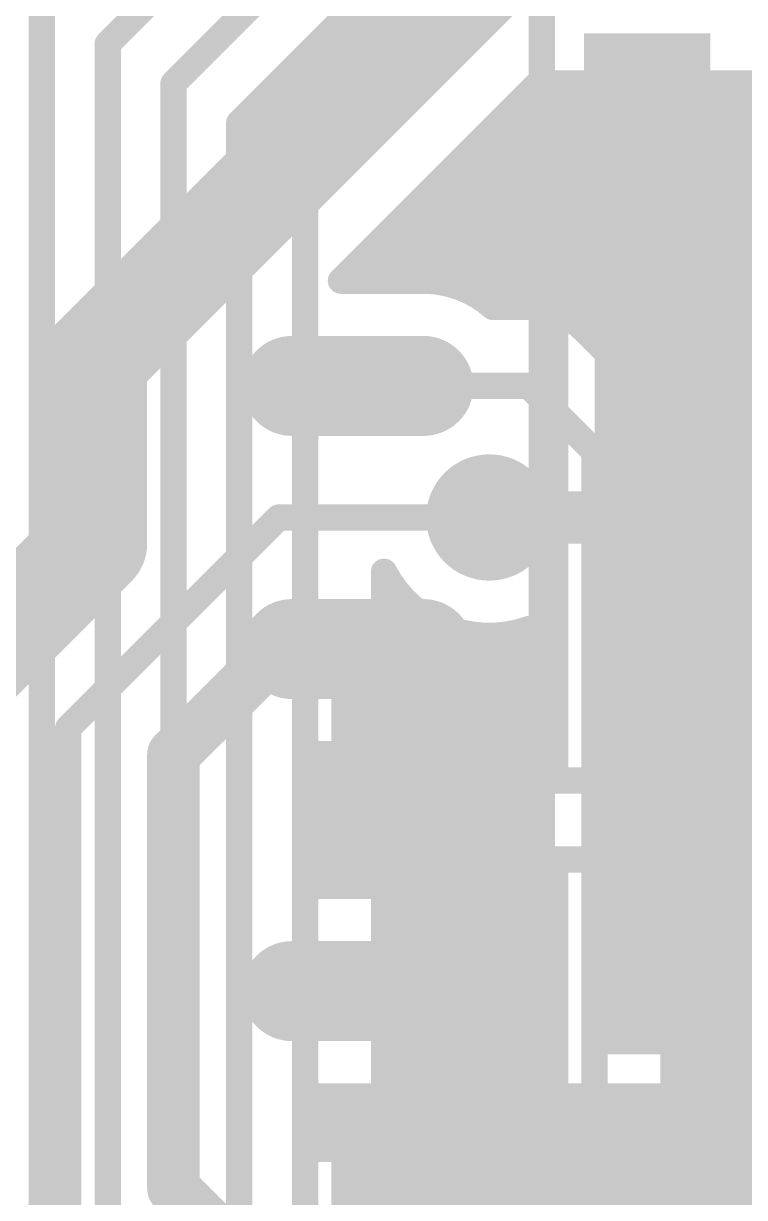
# Model space of a CAD drawing. Header units: millimetres. Extents: x 1.9 to 5.81, y 3 to 5.61.
# Drawn here: x 5.013 to 5.287, y 4.5516 to 4.9978 of the extents above; entities that cross this region are included whole.
import ezdxf

# ---------------------------------------------------------------- set-up
doc = ezdxf.new("R2010")
doc.units = ezdxf.units.MM
doc.header["$MEASUREMENT"] = 0
for name, color, linetype in [('BottomLayer', 5, 'Continuous'), ('BottomOverlay', 54, 'Continuous'), ('BottomPaste', 16, 'Continuous'), ('BottomSolder', 6, 'Continuous'), ('MultiLayer', 9, 'Continuous'), ('TopLayer', 1, 'Continuous'), ('TopOverlay', 2, 'Continuous'), ('TopPaste', 8, 'Continuous'), ('TopSolder', 216, 'Continuous')]:
    doc.layers.add(name, color=color, linetype=linetype)

msp = doc.modelspace()

# ---------------------------------------------------------------- linework, layer by layer
at = {"layer": 'BottomLayer'}
for points, const_width in [([(5.04, 4.87), (5.19, 5.02)], 0.04), ([(5.13364, 4.9), (5.20864, 4.975)], 0.01), ([(5.20864, 4.975), (5.28, 4.975)], 0.01), ([(5.21, 4.88958), (5.21, 4.975)], 0.01), ([(5.22, 4.88598), (5.22, 4.975)], 0.01), ([(5.23, 4.87743), (5.23, 4.975)], 0.01), ([(5.24, 4.86743), (5.24, 4.975)], 0.01), ([(5.25, 4.85743), (5.25, 4.975)], 0.01), ([(5.26, 4.835), (5.26, 4.975)], 0.01), ([(5.27, 4.215), (5.27, 4.975)], 0.01), ([(5.28, 4.975), (5.3755, 4.975)], 0.01), ([(5.28, 4.215), (5.28, 4.975)], 0.01), ([(5.29, 4.215), (5.29, 4.975)], 0.01), ([(5.2, 4.89), (5.2, 4.96636)], 0.01), ([(5.20364, 4.97), (5.3705, 4.97)], 0.01), ([(5.19364, 4.96), (5.3605, 4.96)], 0.01), ([(5.19, 4.89123), (5.19, 4.95636)], 0.01), ([(5.18364, 4.95), (5.3505, 4.95)], 0.01), ([(5.18, 4.89708), (5.18, 4.94636)], 0.01), ([(5.17364, 4.94), (5.3405, 4.94)], 0.01), ([(5.17, 4.89969), (5.17, 4.93636)], 0.01), ([(5.16364, 4.93), (5.3305, 4.93)], 0.01), ([(5.16, 4.9), (5.16, 4.92636)], 0.01), ([(5.15364, 4.92), (5.3205, 4.92)], 0.01), ([(5.15, 4.9), (5.15, 4.91636)], 0.01), ([(5.14364, 4.91), (5.31128, 4.91)], 0.01), ([(5.14, 4.9), (5.14, 4.90636)], 0.01), ([(5.13364, 4.9), (5.165, 4.9)], 0.01), ([(5.13364, 4.9), (5.165, 4.9)], 0.01), ([(5.165, 4.9), (5.30646, 4.9)], 0.01), ([(5.19146, 4.89), (5.205, 4.89)], 0.01), ([(5.19146, 4.89), (5.205, 4.89)], 0.01), ([(5.205, 4.89), (5.305, 4.89)], 0.01), ([(5.04, 4.8), (5.04, 4.87)], 0.04), ([(5.22623, 4.8812), (5.2512, 4.85623)], 0.01), ([(5.22743, 4.88), (5.305, 4.88)], 0.01), ([(5.115, 4.86), (5.165, 4.86)], 0.03), ([(5.23743, 4.87), (5.305, 4.87)], 0.01), ([(5.13, 4.86), (5.205, 4.86)], 0.01), ([(5.205, 4.86), (5.23, 4.835)], 0.01), ([(5.24743, 4.86), (5.305, 4.86)], 0.01), ([(5.25598, 4.85), (5.305, 4.85)], 0.01), ([(5.25958, 4.84), (5.305, 4.84)], 0.01), ([(5.23, 4.47), (5.23, 4.835)], 0.01), ([(5.26, 4.47), (5.26, 4.835)], 0.01), ([(5.26, 4.215), (5.26, 4.835)], 0.01), ([(5.26, 4.83), (5.305, 4.83)], 0.01), ([(5.26, 4.82), (5.305, 4.82)], 0.01), ([(4.86, 4.62), (5.04, 4.8)], 0.04), ([(5.03, 4.73), (5.11, 4.81)], 0.01), ([(5.11, 4.81), (5.19, 4.81)], 0.01), ([(5.26, 4.81), (5.305, 4.81)], 0.01), ([(5.26, 4.8), (5.305, 4.8)], 0.01), ([(5.26, 4.79), (5.305, 4.79)], 0.01), ([(5.26, 4.78), (5.305, 4.78)], 0.01), ([(5.115, 4.76), (5.165, 4.76)], 0.03), ([(5.26, 4.77), (5.305, 4.77)], 0.01), ([(5.07, 4.72), (5.11, 4.76)], 0.02), ([(5.11, 4.76), (5.14, 4.76)], 0.02), ([(5.14, 4.725), (5.14, 4.76)], 0.02), ([(5.26, 4.76), (5.305, 4.76)], 0.01), ([(5.26, 4.75), (5.305, 4.75)], 0.01), ([(5.2, 4.65828), (5.2, 4.74064)], 0.01), ([(5.2, 4.65828), (5.2, 4.74064)], 0.01), ([(5.26, 4.74), (5.305, 4.74)], 0.01), ([(5.03, 4.36), (5.03, 4.73)], 0.01), ([(5.19146, 4.73), (5.2, 4.73)], 0.01), ([(5.26, 4.73), (5.305, 4.73)], 0.01), ([(5.07, 4.555), (5.07, 4.72)], 0.02), ([(5.19, 4.66122), (5.19, 4.72877)], 0.01), ([(5.17, 4.66969), (5.17, 4.72031)], 0.01), ([(5.18, 4.66708), (5.18, 4.72292)], 0.01), ([(5.12, 4.72), (5.165, 4.72)], 0.01), ([(5.12, 4.72), (5.165, 4.72)], 0.01), ([(5.12, 4.67), (5.12, 4.72)], 0.01), ([(5.12, 4.67), (5.12, 4.72)], 0.01), ([(5.13, 4.67), (5.13, 4.72)], 0.01), ([(5.14, 4.67), (5.14, 4.72)], 0.01), ([(5.15, 4.67), (5.15, 4.72)], 0.01), ([(5.16, 4.67), (5.16, 4.72)], 0.01), ([(5.165, 4.72), (5.2, 4.72)], 0.01), ([(5.26, 4.72), (5.305, 4.72)], 0.01), ([(5.12, 4.71), (5.2, 4.71)], 0.01), ([(5.26, 4.71), (5.305, 4.71)], 0.01), ([(5.12, 4.7), (5.2, 4.7)], 0.01), ([(5.26, 4.7), (5.305, 4.7)], 0.01), ([(5.12, 4.69), (5.2, 4.69)], 0.01), ([(5.26, 4.69), (5.305, 4.69)], 0.01), ([(5.12, 4.68), (5.2, 4.68)], 0.01), ([(5.26, 4.68), (5.305, 4.68)], 0.01), ([(5.12, 4.67), (5.165, 4.67)], 0.01), ([(5.12, 4.67), (5.165, 4.67)], 0.01), ([(5.165, 4.67), (5.2, 4.67)], 0.01), ([(5.26, 4.67), (5.30646, 4.67)], 0.01), ([(5.19146, 4.66), (5.2, 4.66)], 0.01), ([(5.26, 4.66), (5.31128, 4.66)], 0.01), ([(5.26, 4.65), (5.3205, 4.65)], 0.01), ([(5.115, 4.63), (5.165, 4.63)], 0.03), ([(5.26, 4.64), (5.3305, 4.64)], 0.01), ([(5.155, 4.63), (5.19, 4.63)], 0.01), ([(5.19, 4.63), (5.205, 4.615)], 0.01), ([(5.26, 4.63), (5.3405, 4.63)], 0.01), ([(5.26, 4.62), (5.3505, 4.62)], 0.01), ([(5.205, 4.485), (5.205, 4.615)], 0.01), ([(5.26, 4.61), (5.355, 4.61)], 0.01), ([(5.26, 4.6), (5.355, 4.6)], 0.01), ([(5.175, 4.56873), (5.175, 4.59127)], 0.01), ([(5.12, 4.59), (5.165, 4.59)], 0.01), ([(5.12, 4.59), (5.165, 4.59)], 0.01), ([(5.12, 4.57), (5.12, 4.59)], 0.01), ([(5.12, 4.57), (5.12, 4.59)], 0.01), ([(5.13, 4.57), (5.13, 4.59)], 0.01), ([(5.14, 4.57), (5.14, 4.59)], 0.01), ([(5.15, 4.57), (5.15, 4.59)], 0.01), ([(5.16, 4.57), (5.16, 4.59)], 0.01), ([(5.165, 4.59), (5.175, 4.59)], 0.01), ([(5.17, 4.56969), (5.17, 4.59031)], 0.01), ([(5.26, 4.59), (5.355, 4.59)], 0.01), ([(5.12, 4.58), (5.175, 4.58)], 0.01), ([(5.26, 4.58), (5.77, 4.58)], 0.01), ([(5.12, 4.57), (5.165, 4.57)], 0.01), ([(5.12, 4.57), (5.165, 4.57)], 0.01), ([(5.14, 4.53), (5.14, 4.565)], 0.02), ([(5.165, 4.57), (5.175, 4.57)], 0.01), ([(5.26, 4.57), (5.395, 4.57)], 0.01), ([(5.07, 4.555), (5.095, 4.53)], 0.02), ([(5.26, 4.56), (5.36854, 4.56)], 0.01), ([(5.26, 4.55), (5.36036, 4.55)], 0.01)]:
    msp.add_lwpolyline(points, dxfattribs=dict(at, const_width=const_width))
for points, const_width in [([(5.20614, 4.975, 1), (5.21114, 4.975, 1)], 0.005), ([(5.20614, 4.975, 1), (5.21114, 4.975, 1)], 0.005), ([(5.2075, 4.975, 1), (5.2125, 4.975, 1)], 0.005), ([(5.2175, 4.975, 1), (5.2225, 4.975, 1)], 0.005), ([(5.2275, 4.975, 1), (5.2325, 4.975, 1)], 0.005), ([(5.2375, 4.975, 1), (5.2425, 4.975, 1)], 0.005), ([(5.2475, 4.975, 1), (5.2525, 4.975, 1)], 0.005), ([(5.2575, 4.975, 1), (5.2625, 4.975, 1)], 0.005), ([(5.2675, 4.975, 1), (5.2725, 4.975, 1)], 0.005), ([(5.2775, 4.975, 1), (5.2825, 4.975, 1)], 0.005), ([(5.2775, 4.975, 1), (5.2825, 4.975, 1)], 0.005), ([(5.2775, 4.975, 1), (5.2825, 4.975, 1)], 0.005), ([(5.2875, 4.975, 1), (5.2925, 4.975, 1)], 0.005), ([(5.1975, 4.96636, 1), (5.2025, 4.96636, 1)], 0.005), ([(5.20114, 4.97, 1), (5.20614, 4.97, 1)], 0.005), ([(5.19114, 4.96, 1), (5.19614, 4.96, 1)], 0.005), ([(5.1875, 4.95636, 1), (5.1925, 4.95636, 1)], 0.005), ([(5.18114, 4.95, 1), (5.18614, 4.95, 1)], 0.005), ([(5.1775, 4.94636, 1), (5.1825, 4.94636, 1)], 0.005), ([(5.17114, 4.94, 1), (5.17614, 4.94, 1)], 0.005), ([(5.1675, 4.93636, 1), (5.1725, 4.93636, 1)], 0.005), ([(5.16114, 4.93, 1), (5.16614, 4.93, 1)], 0.005), ([(5.1575, 4.92636, 1), (5.1625, 4.92636, 1)], 0.005), ([(5.15114, 4.92, 1), (5.15614, 4.92, 1)], 0.005), ([(5.1475, 4.91636, 1), (5.1525, 4.91636, 1)], 0.005), ([(5.14114, 4.91, 1), (5.14614, 4.91, 1)], 0.005), ([(5.1375, 4.90636, 1), (5.1425, 4.90636, 1)], 0.005), ([(5.13114, 4.9, 1), (5.13614, 4.9, 1)], 0.005), ([(5.13114, 4.9, 1), (5.13614, 4.9, 1)], 0.005), ([(5.13114, 4.9, 1), (5.13614, 4.9, 1)], 0.005), ([(5.1375, 4.9, 1), (5.1425, 4.9, 1)], 0.005), ([(5.1475, 4.9, 1), (5.1525, 4.9, 1)], 0.005), ([(5.1575, 4.9, 1), (5.1625, 4.9, 1)], 0.005), ([(5.1625, 4.9, 1), (5.1675, 4.9, 1)], 0.005), ([(5.1625, 4.9, 1), (5.1675, 4.9, 1)], 0.005), ([(5.1625, 4.9, 1), (5.1675, 4.9, 1)], 0.005), ([(5.1625, 4.9, 1), (5.1675, 4.9, 1)], 0.005), ([(5.1675, 4.89969, 1), (5.1725, 4.89969, 1)], 0.005), ([(5.1775, 4.89708, 1), (5.1825, 4.89708, 1)], 0.005), ([(5.1875, 4.89123, 1), (5.1925, 4.89123, 1)], 0.005), ([(5.18896, 4.89, 1), (5.19396, 4.89, 1)], 0.005), ([(5.18896, 4.89, 1), (5.19396, 4.89, 1)], 0.005), ([(5.18896, 4.89, 1), (5.19396, 4.89, 1)], 0.005), ([(5.1975, 4.89, 1), (5.2025, 4.89, 1)], 0.005), ([(5.2025, 4.89, 1), (5.2075, 4.89, 1)], 0.005), ([(5.2025, 4.89, 1), (5.2075, 4.89, 1)], 0.005), ([(5.2025, 4.89, 1), (5.2075, 4.89, 1)], 0.005), ([(5.2025, 4.89, 1), (5.2075, 4.89, 1)], 0.005), ([(5.2025, 4.89, 1), (5.2075, 4.89, 1)], 0.005), ([(5.2075, 4.88958, 1), (5.2125, 4.88958, 1)], 0.005), ([(5.2175, 4.88598, 1), (5.2225, 4.88598, 1)], 0.005), ([(5.03, 4.87, 1), (5.05, 4.87, 1)], 0.02), ([(5.03, 4.87, 1), (5.05, 4.87, 1)], 0.02), ([(5.22371, 4.88121, 1), (5.22871, 4.88121, 1)], 0.005), ([(5.22373, 4.8812, 1), (5.22873, 4.8812, 1)], 0.005), ([(5.22373, 4.8812, 1), (5.22873, 4.8812, 1)], 0.005), ([(5.22493, 4.88, 1), (5.22993, 4.88, 1)], 0.005), ([(5.2275, 4.87743, 1), (5.2325, 4.87743, 1)], 0.005), ([(5.1075, 4.86, 1), (5.1225, 4.86, 1)], 0.015), ([(5.1575, 4.86, 1), (5.1725, 4.86, 1)], 0.015), ([(5.23493, 4.87, 1), (5.23993, 4.87, 1)], 0.005), ([(5.2375, 4.86743, 1), (5.2425, 4.86743, 1)], 0.005), ([(5.1275, 4.86, 1), (5.1325, 4.86, 1)], 0.005), ([(5.2025, 4.86, 1), (5.2075, 4.86, 1)], 0.005), ([(5.2025, 4.86, 1), (5.2075, 4.86, 1)], 0.005), ([(5.24493, 4.86, 1), (5.24993, 4.86, 1)], 0.005), ([(5.2475, 4.85743, 1), (5.2525, 4.85743, 1)], 0.005), ([(5.2487, 4.85623, 1), (5.2537, 4.85623, 1)], 0.005), ([(5.2487, 4.85623, 1), (5.2537, 4.85623, 1)], 0.005), ([(5.24871, 4.85621, 1), (5.25371, 4.85621, 1)], 0.005), ([(5.25348, 4.85, 1), (5.25848, 4.85, 1)], 0.005), ([(5.25708, 4.84, 1), (5.26208, 4.84, 1)], 0.005), ([(5.2275, 4.835, 1), (5.2325, 4.835, 1)], 0.005), ([(5.2275, 4.835, 1), (5.2325, 4.835, 1)], 0.005), ([(5.2575, 4.835, 1), (5.2625, 4.835, 1)], 0.005), ([(5.2575, 4.835, 1), (5.2625, 4.835, 1)], 0.005), ([(5.2575, 4.835, 1), (5.2625, 4.835, 1)], 0.005), ([(5.2575, 4.835, 1), (5.2625, 4.835, 1)], 0.005), ([(5.2575, 4.835, 1), (5.2625, 4.835, 1)], 0.005), ([(5.2575, 4.83, 1), (5.2625, 4.83, 1)], 0.005), ([(5.18, 4.81, 1), (5.2, 4.81, 1)], 0.02), ([(5.2575, 4.82, 1), (5.2625, 4.82, 1)], 0.005), ([(5.03, 4.8, 1), (5.05, 4.8, 1)], 0.02), ([(5.03, 4.8, 1), (5.05, 4.8, 1)], 0.02), ([(5.1075, 4.81, 1), (5.1125, 4.81, 1)], 0.005), ([(5.1075, 4.81, 1), (5.1125, 4.81, 1)], 0.005), ([(5.1875, 4.81, 1), (5.1925, 4.81, 1)], 0.005), ([(5.2575, 4.81, 1), (5.2625, 4.81, 1)], 0.005), ([(5.2575, 4.8, 1), (5.2625, 4.8, 1)], 0.005), ([(5.2575, 4.79, 1), (5.2625, 4.79, 1)], 0.005), ([(5.2575, 4.78, 1), (5.2625, 4.78, 1)], 0.005), ([(5.1075, 4.76, 1), (5.1225, 4.76, 1)], 0.015), ([(5.1575, 4.76, 1), (5.1725, 4.76, 1)], 0.015), ([(5.2575, 4.77, 1), (5.2625, 4.77, 1)], 0.005), ([(5.105, 4.76, 1), (5.115, 4.76, 1)], 0.01), ([(5.105, 4.76, 1), (5.115, 4.76, 1)], 0.01), ([(5.135, 4.76, 1), (5.145, 4.76, 1)], 0.01), ([(5.135, 4.76, 1), (5.145, 4.76, 1)], 0.01), ([(5.2575, 4.76, 1), (5.2625, 4.76, 1)], 0.005), ([(5.2575, 4.75, 1), (5.2625, 4.75, 1)], 0.005), ([(5.1975, 4.74064, 1), (5.2025, 4.74064, 1)], 0.005), ([(5.1975, 4.74064, 1), (5.2025, 4.74064, 1)], 0.005), ([(5.1975, 4.74064, 1), (5.2025, 4.74064, 1)], 0.005), ([(5.2575, 4.74, 1), (5.2625, 4.74, 1)], 0.005), ([(5.0275, 4.73, 1), (5.0325, 4.73, 1)], 0.005), ([(5.0275, 4.73, 1), (5.0325, 4.73, 1)], 0.005), ([(5.135, 4.725, 1), (5.145, 4.725, 1)], 0.01), ([(5.18896, 4.73, 1), (5.19396, 4.73, 1)], 0.005), ([(5.1975, 4.73, 1), (5.2025, 4.73, 1)], 0.005), ([(5.2575, 4.73, 1), (5.2625, 4.73, 1)], 0.005), ([(5.065, 4.72, 1), (5.075, 4.72, 1)], 0.01), ([(5.065, 4.72, 1), (5.075, 4.72, 1)], 0.01), ([(5.1875, 4.72877, 1), (5.1925, 4.72877, 1)], 0.005), ([(5.1675, 4.72031, 1), (5.1725, 4.72031, 1)], 0.005), ([(5.1775, 4.72292, 1), (5.1825, 4.72292, 1)], 0.005), ([(5.1175, 4.72, 1), (5.1225, 4.72, 1)], 0.005), ([(5.1175, 4.72, 1), (5.1225, 4.72, 1)], 0.005), ([(5.1175, 4.72, 1), (5.1225, 4.72, 1)], 0.005), ([(5.1175, 4.72, 1), (5.1225, 4.72, 1)], 0.005), ([(5.1275, 4.72, 1), (5.1325, 4.72, 1)], 0.005), ([(5.1375, 4.72, 1), (5.1425, 4.72, 1)], 0.005), ([(5.1475, 4.72, 1), (5.1525, 4.72, 1)], 0.005), ([(5.1575, 4.72, 1), (5.1625, 4.72, 1)], 0.005), ([(5.1625, 4.72, 1), (5.1675, 4.72, 1)], 0.005), ([(5.1625, 4.72, 1), (5.1675, 4.72, 1)], 0.005), ([(5.1625, 4.72, 1), (5.1675, 4.72, 1)], 0.005), ([(5.1625, 4.72, 1), (5.1675, 4.72, 1)], 0.005), ([(5.1975, 4.72, 1), (5.2025, 4.72, 1)], 0.005), ([(5.2575, 4.72, 1), (5.2625, 4.72, 1)], 0.005), ([(5.1175, 4.71, 1), (5.1225, 4.71, 1)], 0.005), ([(5.1975, 4.71, 1), (5.2025, 4.71, 1)], 0.005), ([(5.2575, 4.71, 1), (5.2625, 4.71, 1)], 0.005), ([(5.17, 4.69, 1), (5.19, 4.69, 1)], 0.02), ([(5.1175, 4.7, 1), (5.1225, 4.7, 1)], 0.005), ([(5.1975, 4.7, 1), (5.2025, 4.7, 1)], 0.005), ([(5.2575, 4.7, 1), (5.2625, 4.7, 1)], 0.005), ([(5.1175, 4.69, 1), (5.1225, 4.69, 1)], 0.005), ([(5.1975, 4.69, 1), (5.2025, 4.69, 1)], 0.005), ([(5.2575, 4.69, 1), (5.2625, 4.69, 1)], 0.005), ([(5.1175, 4.68, 1), (5.1225, 4.68, 1)], 0.005), ([(5.1975, 4.68, 1), (5.2025, 4.68, 1)], 0.005), ([(5.2575, 4.68, 1), (5.2625, 4.68, 1)], 0.005), ([(5.1175, 4.67, 1), (5.1225, 4.67, 1)], 0.005), ([(5.1175, 4.67, 1), (5.1225, 4.67, 1)], 0.005), ([(5.1175, 4.67, 1), (5.1225, 4.67, 1)], 0.005), ([(5.1175, 4.67, 1), (5.1225, 4.67, 1)], 0.005), ([(5.1275, 4.67, 1), (5.1325, 4.67, 1)], 0.005), ([(5.1375, 4.67, 1), (5.1425, 4.67, 1)], 0.005), ([(5.1475, 4.67, 1), (5.1525, 4.67, 1)], 0.005), ([(5.1575, 4.67, 1), (5.1625, 4.67, 1)], 0.005), ([(5.1625, 4.67, 1), (5.1675, 4.67, 1)], 0.005), ([(5.1625, 4.67, 1), (5.1675, 4.67, 1)], 0.005), ([(5.1625, 4.67, 1), (5.1675, 4.67, 1)], 0.005), ([(5.1625, 4.67, 1), (5.1675, 4.67, 1)], 0.005), ([(5.1675, 4.66969, 1), (5.1725, 4.66969, 1)], 0.005), ([(5.1775, 4.66708, 1), (5.1825, 4.66708, 1)], 0.005), ([(5.1975, 4.67, 1), (5.2025, 4.67, 1)], 0.005), ([(5.2575, 4.67, 1), (5.2625, 4.67, 1)], 0.005), ([(5.1875, 4.66122, 1), (5.1925, 4.66122, 1)], 0.005), ([(5.18896, 4.66, 1), (5.19396, 4.66, 1)], 0.005), ([(5.189, 4.65996, 1), (5.194, 4.65996, 1)], 0.005), ([(5.189, 4.65996, 1), (5.194, 4.65996, 1)], 0.005), ([(5.189, 4.65996, 1), (5.194, 4.65996, 1)], 0.005), ([(5.1975, 4.66, 1), (5.2025, 4.66, 1)], 0.005), ([(5.1975, 4.65828, 1), (5.2025, 4.65828, 1)], 0.005), ([(5.1975, 4.65828, 1), (5.2025, 4.65828, 1)], 0.005), ([(5.1975, 4.65828, 1), (5.2025, 4.65828, 1)], 0.005), ([(5.1975, 4.65828, 1), (5.2025, 4.65828, 1)], 0.005), ([(5.2575, 4.66, 1), (5.2625, 4.66, 1)], 0.005), ([(5.2575, 4.65, 1), (5.2625, 4.65, 1)], 0.005), ([(5.1075, 4.63, 1), (5.1225, 4.63, 1)], 0.015), ([(5.1575, 4.63, 1), (5.1725, 4.63, 1)], 0.015), ([(5.2575, 4.64, 1), (5.2625, 4.64, 1)], 0.005), ([(5.1525, 4.63, 1), (5.1575, 4.63, 1)], 0.005), ([(5.1875, 4.63, 1), (5.1925, 4.63, 1)], 0.005), ([(5.1875, 4.63, 1), (5.1925, 4.63, 1)], 0.005), ([(5.2575, 4.63, 1), (5.2625, 4.63, 1)], 0.005), ([(5.2575, 4.62, 1), (5.2625, 4.62, 1)], 0.005), ([(5.2025, 4.615, 1), (5.2075, 4.615, 1)], 0.005), ([(5.2025, 4.615, 1), (5.2075, 4.615, 1)], 0.005), ([(5.2575, 4.61, 1), (5.2625, 4.61, 1)], 0.005), ([(5.2575, 4.6, 1), (5.2625, 4.6, 1)], 0.005), ([(5.1725, 4.59127, 1), (5.1775, 4.59127, 1)], 0.005), ([(5.1725, 4.59127, 1), (5.1775, 4.59127, 1)], 0.005), ([(5.1175, 4.59, 1), (5.1225, 4.59, 1)], 0.005), ([(5.1175, 4.59, 1), (5.1225, 4.59, 1)], 0.005), ([(5.1175, 4.59, 1), (5.1225, 4.59, 1)], 0.005), ([(5.1175, 4.59, 1), (5.1225, 4.59, 1)], 0.005), ([(5.1275, 4.59, 1), (5.1325, 4.59, 1)], 0.005), ([(5.1375, 4.59, 1), (5.1425, 4.59, 1)], 0.005), ([(5.1475, 4.59, 1), (5.1525, 4.59, 1)], 0.005), ([(5.1575, 4.59, 1), (5.1625, 4.59, 1)], 0.005), ([(5.1625, 4.59, 1), (5.1675, 4.59, 1)], 0.005), ([(5.1625, 4.59, 1), (5.1675, 4.59, 1)], 0.005), ([(5.1625, 4.59, 1), (5.1675, 4.59, 1)], 0.005), ([(5.1625, 4.59, 1), (5.1675, 4.59, 1)], 0.005), ([(5.1675, 4.59031, 1), (5.1725, 4.59031, 1)], 0.005), ([(5.1725, 4.59, 1), (5.1775, 4.59, 1)], 0.005), ([(5.2575, 4.59, 1), (5.2625, 4.59, 1)], 0.005), ([(5.1175, 4.58, 1), (5.1225, 4.58, 1)], 0.005), ([(5.1725, 4.58, 1), (5.1775, 4.58, 1)], 0.005), ([(5.2575, 4.58, 1), (5.2625, 4.58, 1)], 0.005), ([(5.1175, 4.57, 1), (5.1225, 4.57, 1)], 0.005), ([(5.1175, 4.57, 1), (5.1225, 4.57, 1)], 0.005), ([(5.1175, 4.57, 1), (5.1225, 4.57, 1)], 0.005), ([(5.1175, 4.57, 1), (5.1225, 4.57, 1)], 0.005), ([(5.1275, 4.57, 1), (5.1325, 4.57, 1)], 0.005), ([(5.135, 4.565, 1), (5.145, 4.565, 1)], 0.01), ([(5.1375, 4.57, 1), (5.1425, 4.57, 1)], 0.005), ([(5.1475, 4.57, 1), (5.1525, 4.57, 1)], 0.005), ([(5.1575, 4.57, 1), (5.1625, 4.57, 1)], 0.005), ([(5.1625, 4.57, 1), (5.1675, 4.57, 1)], 0.005), ([(5.1625, 4.57, 1), (5.1675, 4.57, 1)], 0.005), ([(5.1625, 4.57, 1), (5.1675, 4.57, 1)], 0.005), ([(5.1625, 4.57, 1), (5.1675, 4.57, 1)], 0.005), ([(5.1675, 4.56969, 1), (5.1725, 4.56969, 1)], 0.005), ([(5.1725, 4.57, 1), (5.1775, 4.57, 1)], 0.005), ([(5.1725, 4.56873, 1), (5.1775, 4.56873, 1)], 0.005), ([(5.1725, 4.56873, 1), (5.1775, 4.56873, 1)], 0.005), ([(5.2575, 4.57, 1), (5.2625, 4.57, 1)], 0.005), ([(5.065, 4.555, 1), (5.075, 4.555, 1)], 0.01), ([(5.065, 4.555, 1), (5.075, 4.555, 1)], 0.01), ([(5.2575, 4.56, 1), (5.2625, 4.56, 1)], 0.005), ([(5.2575, 4.55, 1), (5.2625, 4.55, 1)], 0.005)]:
    msp.add_lwpolyline(points, format="xyb", close=True, dxfattribs=dict(at, const_width=const_width))
at = {"layer": 'BottomLayer', "const_width": 0.01}
for points in [[(5.165, 4.9, -0.182676), (5.19146, 4.89)], [(5.205, 4.89, -0.19906), (5.22623, 4.8812)], [(5.205, 4.89, -0.198912), (5.22621, 4.88121)], [(5.2512, 4.85623, -0.19906), (5.26, 4.835)], [(5.25121, 4.85621, -0.198912), (5.26, 4.835)], [(5.2, 4.74064, -0.272842), (5.165, 4.72)], [(5.165, 4.67, -0.183042), (5.1915, 4.65996)], [(5.1915, 4.65996, -0.072581), (5.2, 4.65828)], [(5.1915, 4.65996, -0.072581), (5.2, 4.65828)], [(5.175, 4.59127, -0.063254), (5.165, 4.59)], [(5.165, 4.57, -0.063254), (5.175, 4.56873)]]:
    msp.add_lwpolyline(points, format="xyb", dxfattribs=at)
at = {"layer": 'BottomOverlay', "const_width": 0.01}
for points in [[(5.215, 4.71), (5.215, 4.91)], [(5.215, 4.91), (5.255, 4.91)], [(5.215, 4.71), (5.345, 4.71)], [(5.215, 4.48), (5.215, 4.68)], [(5.215, 4.68), (5.255, 4.68)]]:
    msp.add_lwpolyline(points, dxfattribs=at)
at = {"layer": 'BottomOverlay', "const_width": 0.005}
for points in [[(5.2125, 4.91, 1), (5.2175, 4.91, 1)], [(5.2125, 4.91, 1), (5.2175, 4.91, 1)], [(5.2525, 4.91, 1), (5.2575, 4.91, 1)], [(5.2525, 4.91, 1), (5.2575, 4.91, 1)], [(5.2125, 4.71, 1), (5.2175, 4.71, 1)], [(5.2125, 4.71, 1), (5.2175, 4.71, 1)], [(5.2125, 4.68, 1), (5.2175, 4.68, 1)], [(5.2125, 4.68, 1), (5.2175, 4.68, 1)], [(5.2525, 4.68, 1), (5.2575, 4.68, 1)], [(5.2525, 4.68, 1), (5.2575, 4.68, 1)]]:
    msp.add_lwpolyline(points, format="xyb", close=True, dxfattribs=at)
at = {"layer": 'BottomOverlay', "const_width": 0.01}
for points in [[(5.305, 4.91, -1), (5.255, 4.91)], [(5.305, 4.68, -1), (5.255, 4.68)]]:
    msp.add_lwpolyline(points, format="xyb", dxfattribs=at)
at = {"layer": 'BottomPaste', "const_width": 0.03}
for points in [[(5.115, 4.86), (5.165, 4.86)], [(5.115, 4.86), (5.165, 4.86)], [(5.115, 4.76), (5.165, 4.76)], [(5.115, 4.76), (5.165, 4.76)], [(5.115, 4.63), (5.165, 4.63)], [(5.115, 4.63), (5.165, 4.63)]]:
    msp.add_lwpolyline(points, dxfattribs=at)
at = {"layer": 'BottomPaste', "const_width": 0.015}
for points in [[(5.1075, 4.86, 1), (5.1225, 4.86, 1)], [(5.1075, 4.86, 1), (5.1225, 4.86, 1)], [(5.1575, 4.86, 1), (5.1725, 4.86, 1)], [(5.1575, 4.86, 1), (5.1725, 4.86, 1)], [(5.1075, 4.76, 1), (5.1225, 4.76, 1)], [(5.1075, 4.76, 1), (5.1225, 4.76, 1)], [(5.1575, 4.76, 1), (5.1725, 4.76, 1)], [(5.1575, 4.76, 1), (5.1725, 4.76, 1)], [(5.1075, 4.63, 1), (5.1225, 4.63, 1)], [(5.1075, 4.63, 1), (5.1225, 4.63, 1)], [(5.1575, 4.63, 1), (5.1725, 4.63, 1)], [(5.1575, 4.63, 1), (5.1725, 4.63, 1)]]:
    msp.add_lwpolyline(points, format="xyb", close=True, dxfattribs=at)
at = {"layer": 'BottomSolder', "const_width": 0.038}
for points in [[(5.115, 4.86), (5.165, 4.86)], [(5.115, 4.86), (5.165, 4.86)], [(5.115, 4.76), (5.165, 4.76)], [(5.115, 4.76), (5.165, 4.76)], [(5.115, 4.63), (5.165, 4.63)], [(5.115, 4.63), (5.165, 4.63)]]:
    msp.add_lwpolyline(points, dxfattribs=at)
at = {"layer": 'BottomSolder'}
for points, const_width in [([(5.1055, 4.86, 1), (5.1245, 4.86, 1)], 0.019), ([(5.1055, 4.86, 1), (5.1245, 4.86, 1)], 0.019), ([(5.1555, 4.86, 1), (5.1745, 4.86, 1)], 0.019), ([(5.1555, 4.86, 1), (5.1745, 4.86, 1)], 0.019), ([(5.178, 4.81, 1), (5.202, 4.81, 1)], 0.024), ([(5.178, 4.81, 1), (5.202, 4.81, 1)], 0.024), ([(5.1055, 4.76, 1), (5.1245, 4.76, 1)], 0.019), ([(5.1055, 4.76, 1), (5.1245, 4.76, 1)], 0.019), ([(5.1555, 4.76, 1), (5.1745, 4.76, 1)], 0.019), ([(5.1555, 4.76, 1), (5.1745, 4.76, 1)], 0.019), ([(5.168, 4.69, 1), (5.192, 4.69, 1)], 0.024), ([(5.168, 4.69, 1), (5.192, 4.69, 1)], 0.024), ([(5.1055, 4.63, 1), (5.1245, 4.63, 1)], 0.019), ([(5.1055, 4.63, 1), (5.1245, 4.63, 1)], 0.019), ([(5.1555, 4.63, 1), (5.1745, 4.63, 1)], 0.019), ([(5.1555, 4.63, 1), (5.1745, 4.63, 1)], 0.019)]:
    msp.add_lwpolyline(points, format="xyb", close=True, dxfattribs=dict(at, const_width=const_width))
at = {"layer": 'MultiLayer', "const_width": 0.02}
for points in [[(5.18, 4.81, 1), (5.2, 4.81, 1)], [(5.17, 4.69, 1), (5.19, 4.69, 1)]]:
    msp.add_lwpolyline(points, format="xyb", close=True, dxfattribs=at)
at = {"layer": 'TopLayer'}
for points, const_width in [([(5.045, 4.99), (5.145, 5.09)], 0.01), ([(5.07, 4.975), (5.17, 5.075)], 0.01), ([(5.095, 4.96), (5.195, 5.06)], 0.01), ([(5.12, 4.945), (5.21, 5.035)], 0.01), ([(5.02, 4.34), (5.02, 5.005)], 0.01), ([(5.045, 4.33), (5.045, 4.99)], 0.01), ([(5.07, 4.315), (5.07, 4.975)], 0.01), ([(5.25, 4.65), (5.25, 4.95)], 0.04), ([(5.095, 4.3), (5.095, 4.96)], 0.01), ([(5.12, 4.285), (5.12, 4.945)], 0.01), ([(5.19, 4.81), (5.25, 4.81)], 0.02), ([(5.15, 4.285), (5.15, 4.78938)], 0.01), ([(5.15, 4.001), (5.15, 4.78938)], 0.01), ([(5.15, 4.78), (5.15646, 4.78)], 0.01), ([(5.16, 4.001), (5.16, 4.77646)], 0.01), ([(5.15, 4.77), (5.16938, 4.77)], 0.01), ([(5.17, 4.001), (5.17, 4.76969)], 0.01), ([(5.18, 4.00384), (5.18, 4.76613)], 0.01), ([(5.19, 4.01384), (5.19, 4.765)], 0.01), ([(5.2, 4.02384), (5.2, 4.76613)], 0.01), ([(5.205, 4.715), (5.205, 4.76757)], 0.01), ([(5.15, 4.76), (5.205, 4.76)], 0.01), ([(5.15, 4.75), (5.205, 4.75)], 0.01), ([(5.15, 4.74), (5.205, 4.74)], 0.01), ([(5.15, 4.73), (5.205, 4.73)], 0.01), ([(5.15, 4.72), (5.205, 4.72)], 0.01), ([(5.205, 4.65), (5.205, 4.715)], 0.01), ([(5.205, 4.65), (5.205, 4.715)], 0.01), ([(5.15, 4.71), (5.205, 4.71)], 0.01), ([(5.15, 4.7), (5.205, 4.7)], 0.01), ([(5.15, 4.69), (5.205, 4.69)], 0.01), ([(5.15, 4.68), (5.205, 4.68)], 0.01), ([(5.15, 4.67), (5.205, 4.67)], 0.01), ([(5.15, 4.66), (5.205, 4.66)], 0.01), ([(5.15, 4.65), (5.205, 4.65)], 0.01), ([(5.205, 4.585), (5.205, 4.65)], 0.01), ([(5.15, 4.64), (5.205, 4.64)], 0.01), ([(5.25, 4.635), (5.295, 4.59)], 0.012), ([(5.15, 4.63), (5.205, 4.63)], 0.01), ([(5.15, 4.62), (5.205, 4.62)], 0.01), ([(5.15, 4.61), (5.205, 4.61)], 0.01), ([(5.15, 4.6), (5.205, 4.6)], 0.01), ([(5.15, 4.59), (5.205, 4.59)], 0.01), ([(5.205, 4.585), (5.25616, 4.585)], 0.01), ([(5.21, 4.415), (5.21, 4.585)], 0.01), ([(5.22, 4.415), (5.22, 4.585)], 0.01), ([(5.23, 4.415), (5.23, 4.585)], 0.01), ([(5.24, 4.415), (5.24, 4.585)], 0.01), ([(5.25, 4.415), (5.25, 4.585)], 0.01), ([(5.25616, 4.585), (5.264, 4.57716)], 0.01), ([(5.15, 4.58), (5.26116, 4.58)], 0.01), ([(5.26, 4.415), (5.26, 4.58116)], 0.01), ([(5.264, 4.415), (5.264, 4.57716)], 0.01), ([(5.15, 4.57), (5.264, 4.57)], 0.01), ([(5.15, 4.56), (5.264, 4.56)], 0.01), ([(5.15, 4.55), (5.264, 4.55)], 0.01)]:
    msp.add_lwpolyline(points, dxfattribs=dict(at, const_width=const_width))
for points, const_width in [([(5.0425, 4.99, 1), (5.0475, 4.99, 1)], 0.005), ([(5.0425, 4.99, 1), (5.0475, 4.99, 1)], 0.005), ([(5.0675, 4.975, 1), (5.0725, 4.975, 1)], 0.005), ([(5.0675, 4.975, 1), (5.0725, 4.975, 1)], 0.005), ([(5.24, 4.95, 1), (5.26, 4.95, 1)], 0.02), ([(5.0925, 4.96, 1), (5.0975, 4.96, 1)], 0.005), ([(5.0925, 4.96, 1), (5.0975, 4.96, 1)], 0.005), ([(5.1175, 4.945, 1), (5.1225, 4.945, 1)], 0.005), ([(5.1175, 4.945, 1), (5.1225, 4.945, 1)], 0.005), ([(5.18, 4.81, 1), (5.2, 4.81, 1)], 0.02), ([(5.185, 4.81, 1), (5.195, 4.81, 1)], 0.01), ([(5.245, 4.81, 1), (5.255, 4.81, 1)], 0.01), ([(5.1475, 4.78938, 1), (5.1525, 4.78938, 1)], 0.005), ([(5.1475, 4.78938, 1), (5.1525, 4.78938, 1)], 0.005), ([(5.1475, 4.78938, 1), (5.1525, 4.78938, 1)], 0.005), ([(5.1475, 4.78, 1), (5.1525, 4.78, 1)], 0.005), ([(5.15396, 4.78, 1), (5.15896, 4.78, 1)], 0.005), ([(5.1575, 4.77646, 1), (5.1625, 4.77646, 1)], 0.005), ([(5.1475, 4.77, 1), (5.1525, 4.77, 1)], 0.005), ([(5.16688, 4.77, 1), (5.17188, 4.77, 1)], 0.005), ([(5.1675, 4.76969, 1), (5.1725, 4.76969, 1)], 0.005), ([(5.1775, 4.76613, 1), (5.1825, 4.76613, 1)], 0.005), ([(5.1875, 4.765, 1), (5.1925, 4.765, 1)], 0.005), ([(5.1975, 4.76613, 1), (5.2025, 4.76613, 1)], 0.005), ([(5.2025, 4.76757, 1), (5.2075, 4.76757, 1)], 0.005), ([(5.2025, 4.76757, 1), (5.2075, 4.76757, 1)], 0.005), ([(5.1475, 4.76, 1), (5.1525, 4.76, 1)], 0.005), ([(5.2025, 4.76, 1), (5.2075, 4.76, 1)], 0.005), ([(5.1475, 4.75, 1), (5.1525, 4.75, 1)], 0.005), ([(5.2025, 4.75, 1), (5.2075, 4.75, 1)], 0.005), ([(5.1475, 4.74, 1), (5.1525, 4.74, 1)], 0.005), ([(5.2025, 4.74, 1), (5.2075, 4.74, 1)], 0.005), ([(5.1475, 4.73, 1), (5.1525, 4.73, 1)], 0.005), ([(5.2025, 4.73, 1), (5.2075, 4.73, 1)], 0.005), ([(5.1475, 4.72, 1), (5.1525, 4.72, 1)], 0.005), ([(5.2025, 4.72, 1), (5.2075, 4.72, 1)], 0.005), ([(5.2025, 4.715, 1), (5.2075, 4.715, 1)], 0.005), ([(5.2025, 4.715, 1), (5.2075, 4.715, 1)], 0.005), ([(5.2025, 4.715, 1), (5.2075, 4.715, 1)], 0.005), ([(5.1475, 4.71, 1), (5.1525, 4.71, 1)], 0.005), ([(5.2025, 4.71, 1), (5.2075, 4.71, 1)], 0.005), ([(5.17, 4.69, 1), (5.19, 4.69, 1)], 0.02), ([(5.1475, 4.7, 1), (5.1525, 4.7, 1)], 0.005), ([(5.2025, 4.7, 1), (5.2075, 4.7, 1)], 0.005), ([(5.1475, 4.69, 1), (5.1525, 4.69, 1)], 0.005), ([(5.2025, 4.69, 1), (5.2075, 4.69, 1)], 0.005), ([(5.1475, 4.68, 1), (5.1525, 4.68, 1)], 0.005), ([(5.2025, 4.68, 1), (5.2075, 4.68, 1)], 0.005), ([(5.1475, 4.67, 1), (5.1525, 4.67, 1)], 0.005), ([(5.2025, 4.67, 1), (5.2075, 4.67, 1)], 0.005), ([(5.24, 4.65, 1), (5.26, 4.65, 1)], 0.02), ([(5.1475, 4.66, 1), (5.1525, 4.66, 1)], 0.005), ([(5.2025, 4.66, 1), (5.2075, 4.66, 1)], 0.005), ([(5.1475, 4.65, 1), (5.1525, 4.65, 1)], 0.005), ([(5.2025, 4.65, 1), (5.2075, 4.65, 1)], 0.005), ([(5.2025, 4.65, 1), (5.2075, 4.65, 1)], 0.005), ([(5.2025, 4.65, 1), (5.2075, 4.65, 1)], 0.005), ([(5.2025, 4.65, 1), (5.2075, 4.65, 1)], 0.005), ([(5.1475, 4.64, 1), (5.1525, 4.64, 1)], 0.005), ([(5.2025, 4.64, 1), (5.2075, 4.64, 1)], 0.005), ([(5.247, 4.635, 1), (5.253, 4.635, 1)], 0.006), ([(5.1475, 4.63, 1), (5.1525, 4.63, 1)], 0.005), ([(5.2025, 4.63, 1), (5.2075, 4.63, 1)], 0.005), ([(5.1475, 4.62, 1), (5.1525, 4.62, 1)], 0.005), ([(5.2025, 4.62, 1), (5.2075, 4.62, 1)], 0.005), ([(5.1475, 4.61, 1), (5.1525, 4.61, 1)], 0.005), ([(5.2025, 4.61, 1), (5.2075, 4.61, 1)], 0.005), ([(5.1475, 4.6, 1), (5.1525, 4.6, 1)], 0.005), ([(5.2025, 4.6, 1), (5.2075, 4.6, 1)], 0.005), ([(5.1475, 4.59, 1), (5.1525, 4.59, 1)], 0.005), ([(5.2025, 4.59, 1), (5.2075, 4.59, 1)], 0.005), ([(5.2025, 4.585, 1), (5.2075, 4.585, 1)], 0.005), ([(5.2025, 4.585, 1), (5.2075, 4.585, 1)], 0.005), ([(5.2075, 4.585, 1), (5.2125, 4.585, 1)], 0.005), ([(5.2175, 4.585, 1), (5.2225, 4.585, 1)], 0.005), ([(5.2275, 4.585, 1), (5.2325, 4.585, 1)], 0.005), ([(5.2375, 4.585, 1), (5.2425, 4.585, 1)], 0.005), ([(5.2475, 4.585, 1), (5.2525, 4.585, 1)], 0.005), ([(5.25366, 4.585, 1), (5.25866, 4.585, 1)], 0.005), ([(5.25366, 4.585, 1), (5.25866, 4.585, 1)], 0.005), ([(5.1475, 4.58, 1), (5.1525, 4.58, 1)], 0.005), ([(5.2575, 4.58116, 1), (5.2625, 4.58116, 1)], 0.005), ([(5.25866, 4.58, 1), (5.26366, 4.58, 1)], 0.005), ([(5.2615, 4.57716, 1), (5.2665, 4.57716, 1)], 0.005), ([(5.2615, 4.57716, 1), (5.2665, 4.57716, 1)], 0.005), ([(5.1475, 4.57, 1), (5.1525, 4.57, 1)], 0.005), ([(5.2615, 4.57, 1), (5.2665, 4.57, 1)], 0.005), ([(5.1475, 4.56, 1), (5.1525, 4.56, 1)], 0.005), ([(5.2615, 4.56, 1), (5.2665, 4.56, 1)], 0.005), ([(5.1475, 4.55, 1), (5.1525, 4.55, 1)], 0.005), ([(5.2615, 4.55, 1), (5.2665, 4.55, 1)], 0.005)]:
    msp.add_lwpolyline(points, format="xyb", close=True, dxfattribs=dict(at, const_width=const_width))
at = {"layer": 'TopLayer', "const_width": 0.01}
msp.add_lwpolyline([(5.205, 4.76757, -0.374905), (5.15, 4.78938)], format="xyb", dxfattribs=at)
at = {"layer": 'TopLayer'}
for points in [[(5.27, 4.91), (5.27, 4.99), (5.23, 4.91), (5.23, 4.99)], [(5.27, 4.61), (5.27, 4.69), (5.23, 4.61), (5.23, 4.69)]]:
    msp.add_solid(points, dxfattribs=at)
at = {"layer": 'TopOverlay', "const_width": 0.01}
for points in [[(5.21, 4.59), (5.21, 5.01)], [(5.21, 4.59), (5.47, 4.59)]]:
    msp.add_lwpolyline(points, dxfattribs=at)
at = {"layer": 'TopOverlay', "const_width": 0.005}
msp.add_lwpolyline([(5.2075, 4.59, 1), (5.2125, 4.59, 1)], format="xyb", close=True, dxfattribs=at)
msp.add_lwpolyline([(5.2075, 4.59, 1), (5.2125, 4.59, 1)], format="xyb", close=True, dxfattribs=at)
at = {"layer": 'TopPaste'}
for points in [[(5.27, 4.91), (5.27, 4.99), (5.23, 4.91), (5.23, 4.99)], [(5.27, 4.91), (5.27, 4.99), (5.23, 4.91), (5.23, 4.99)], [(5.27, 4.61), (5.27, 4.69), (5.23, 4.61), (5.23, 4.69)], [(5.27, 4.61), (5.27, 4.69), (5.23, 4.61), (5.23, 4.69)]]:
    msp.add_solid(points, dxfattribs=at)
at = {"layer": 'TopSolder', "const_width": 0.024}
for points in [[(5.178, 4.81, 1), (5.202, 4.81, 1)], [(5.178, 4.81, 1), (5.202, 4.81, 1)], [(5.168, 4.69, 1), (5.192, 4.69, 1)], [(5.168, 4.69, 1), (5.192, 4.69, 1)]]:
    msp.add_lwpolyline(points, format="xyb", close=True, dxfattribs=at)
at = {"layer": 'TopSolder'}
for points in [[(5.274, 4.906), (5.274, 4.994), (5.226, 4.906), (5.226, 4.994)], [(5.274, 4.906), (5.274, 4.994), (5.226, 4.906), (5.226, 4.994)], [(5.274, 4.606), (5.274, 4.694), (5.226, 4.606), (5.226, 4.694)], [(5.274, 4.606), (5.274, 4.694), (5.226, 4.606), (5.226, 4.694)]]:
    msp.add_solid(points, dxfattribs=at)

doc.saveas('drawing.dxf')
